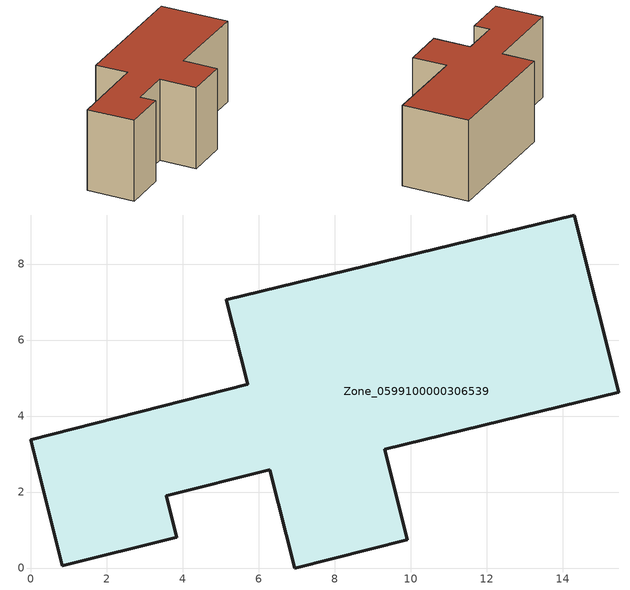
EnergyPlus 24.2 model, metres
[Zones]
Zone_0599100000306539
 floor ground (C_G): 6.94,0 6.29,2.58 3.56,1.9 3.84,0.81 0.82,0.06 0,3.37 5.71,4.83 5.14,7.06 14.3,9.29 15.47,4.63 9.31,3.13 9.9,0.74 z0
 wall outside (C_F): 3.84,0.81 3.56,1.9 6.29,2.58 6.94,0 9.9,0.74 9.31,3.13 15.47,4.63 14.3,9.29 5.14,7.06 5.71,4.83 0,3.37 0.82,0.06 3.84,0.81 z0:5.89
 roof outside (C_R): 14.3,9.29 5.14,7.06 5.71,4.83 0,3.37 0.82,0.06 3.84,0.81 3.56,1.9 6.29,2.58 6.94,0 9.9,0.74 9.31,3.13 15.47,4.63 z5.89
[BUILDING]
Pand.0599100000306539: North Axis=0; Terrain=City; Loads Convergence Tolerance Value=0.04; Temperature Convergence Tolerance Value=0.4; Solar Distribution=FullExterior; Maximum Number of Warmup Days=25; Minimum Number of Warmup Days=1
[Site:Location]
Rotterdam.The.Hague.AP_ZH_NLD Design_Conditions: Latitude=51.96; Longitude=4.45; Time Zone=1; Elevation=-4.5
[SITE:GROUNDTEMPERATURE:BUILDINGSURFACE]
18, 18, 18, 18, 18, 18, 18, 18, 18, 18, 18, 18
[MATERIAL] Thermal Absorptance=0.9; Solar Absorptance=0.7; Visible Absorptance=0.7
Name | Roughness | Thickness | Conductivity | Density | Specific Heat
G.TI.1965-1974 | MediumSmooth | 0.15 | 0.882353 | 540 | 1210
F.TI.1965-1974 | Rough | 0.3 | 0.697674 | 1920 | 840
R.TI.1965-1974 | MediumRough | 0.2 | 0.232558 | 1500 | 1000
[CONSTRUCTION]
C_G: G.TI.1965-1974
C_F: F.TI.1965-1974
C_R: R.TI.1965-1974
[ZONE]
Zone_0599100000306539: Type=1; Multiplier=1; Ceiling Height=Autocalculate; Volume=Autocalculate; Floor Area=autocalculate; Part of Total Floor Area=Yes
[ZONEINFILTRATION:DESIGNFLOWRATE]
Infil_Zone_0599100000306539: Zone or ZoneList or Space or SpaceList=Zone_0599100000306539; Schedule=AlwaysOn; Design Flow Rate Calculation Method=Flow/Area; Flow Rate per Floor Area=0.003; Constant Term Coefficient=1; Temperature Term Coefficient=0; Velocity Term Coefficient=0; Velocity Squared Term Coefficient=0
[HVACTEMPLATE:ZONE:IDEALLOADSAIRSYSTEM]
Zone_0599100000306539: Maximum Heating Supply Air Temperature=50; Minimum Cooling Supply Air Temperature=13; Maximum Heating Supply Air Humidity Ratio=0.0156; Minimum Cooling Supply Air Humidity Ratio=0.0077; Heating Limit=NoLimit; Cooling Limit=NoLimit; Dehumidification Control Type=ConstantSensibleHeatRatio; Cooling Sensible Heat Ratio=0.7; Dehumidification Setpoint=60; Humidification Control Type=None; Humidification Setpoint=30; Outdoor Air Method=None; Outdoor Air Flow Rate per Person=0.00944; Outdoor Air Flow Rate per Zone Floor Area=0; Outdoor Air Flow Rate per Zone=0; Demand Controlled Ventilation Type=None; Outdoor Air Economizer Type=NoEconomizer; Heat Recovery Type=None; Sensible Heat Recovery Effectiveness=0.7; Latent Heat Recovery Effectiveness=0.65
[ZONECONTROL:THERMOSTAT]
ThermostatControl_Zone_0599100000306539: Zone or ZoneList=Zone_0599100000306539; Control Type Schedule=DualSetpointControlType; Control 1=Thermostat_Zone_0599100000306539; Temperature Difference Between Cutout And Setpoint=0
[THERMOSTATSETPOINT:DUALSETPOINT]
Thermostat_Zone_0599100000306539: Heating Setpoint Temperature Schedule=HeatingSetpoint_Zone_0599100000306539; Cooling Setpoint Temperature Schedule=CoolingSetpoint_Zone_0599100000306539
[SCHEDULE:COMPACT]
HeatingSetpoint_Zone_0599100000306539: Through: 12/31, For: AllDays, Until: 24:00, 21
CoolingSetpoint_Zone_0599100000306539: Through: 12/31, For: AllDays, Until: 24:00, 24
DualSetpointControlType: Through: 12/31, For: AllDays, Until: 24:00, 4
AlwaysOn: Through: 12/31, For: AllDays, Until: 24:00, 1
